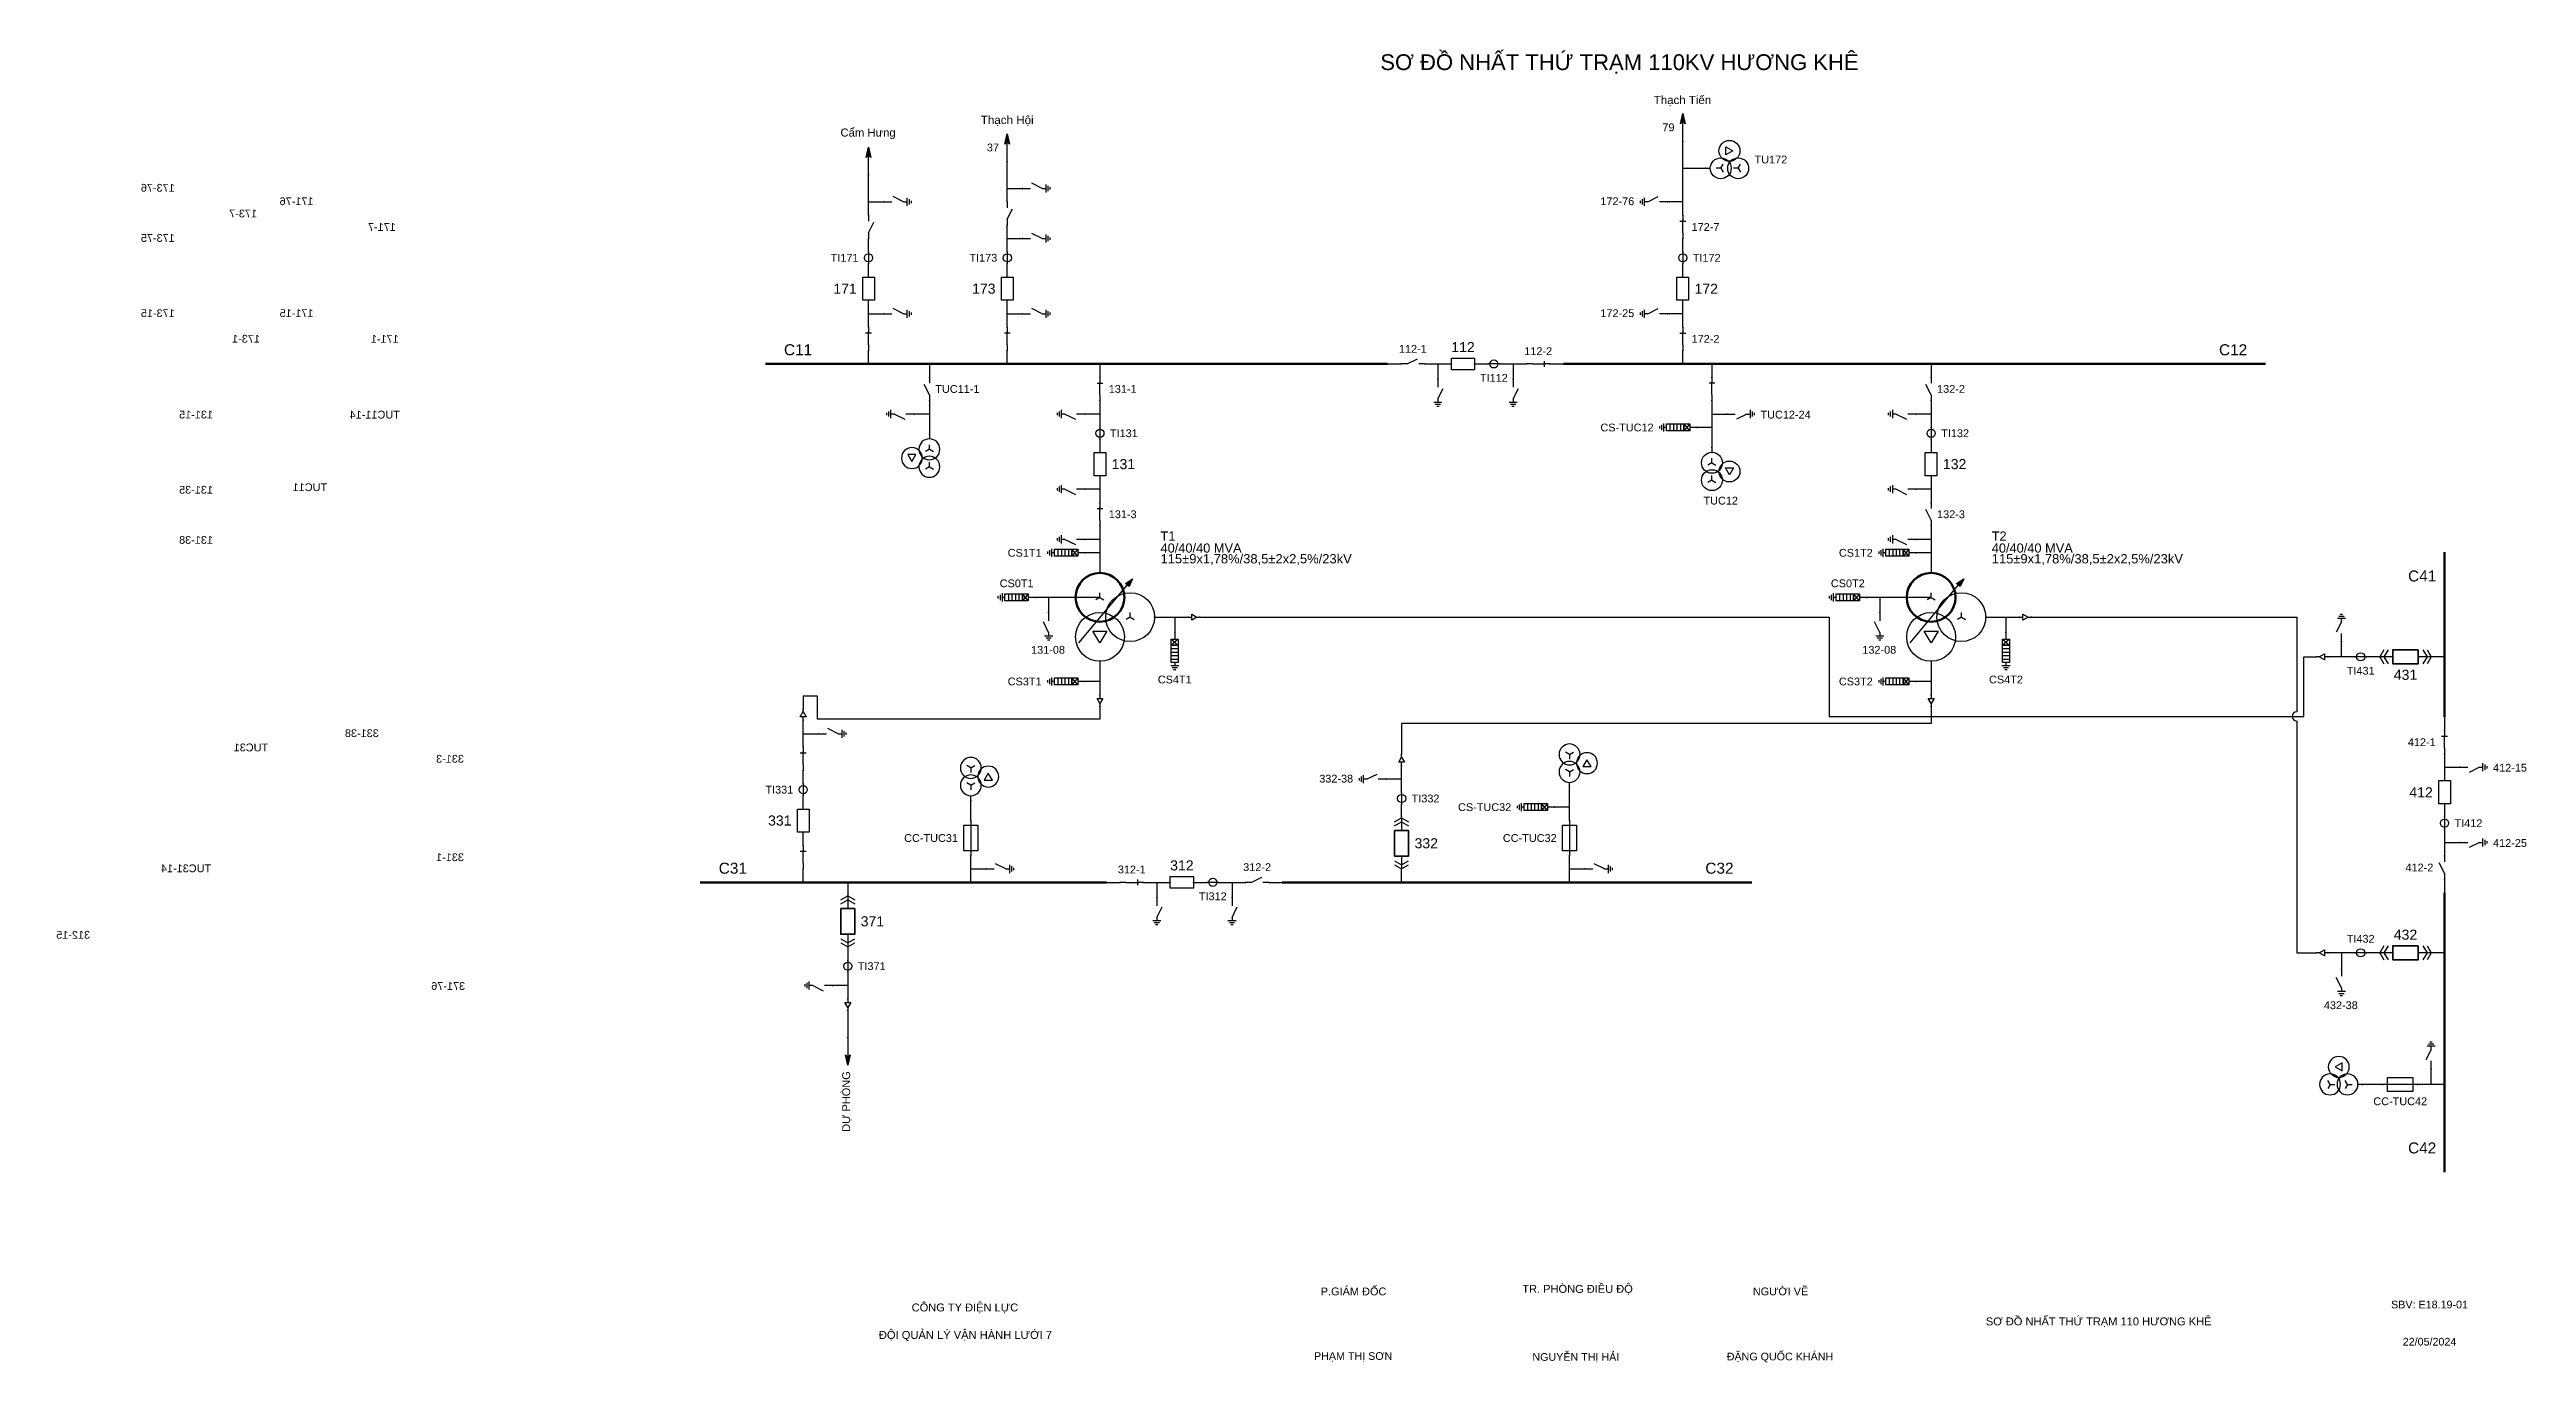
# Model space of a CAD drawing. Header units: millimetres. Extents: x -390 to 411, y 8 to 290.
# Drawn here: x -122 to 411, y 8 to 290 of the extents above; entities that cross this region are included whole.
import ezdxf

# ---------------------------------------------------------------- set-up
doc = ezdxf.new("R2010")
doc.units = ezdxf.units.MM
for name, color, linetype, lineweight in [('BUSBAR_110KV', 1, 'Continuous', 50), ('BUSBAR_22KV', 5, 'Continuous', 50), ('BUSBAR_35KV', 30, 'Continuous', 50), ('HV_110KV', 1, 'Continuous', 25), ('MV_22KV', 5, 'Continuous', 25), ('MV_35KV', 30, 'Continuous', 25)]:
    doc.layers.add(name, color=color, linetype=linetype, lineweight=lineweight)
doc.layers.add('SYM_PORTS', color=8, linetype='Continuous', plot=False)
doc.layers.add('TEXT', color=7, linetype='Continuous')
doc.styles.add('SLD_TEXT', font='arial.ttf')

# ---------------------------------------------------------------- blocks, each defined once
blk = doc.blocks.new('SYM_DISCONNECTOR_CLOSED')
at = {"lineweight": 25}
for points in [[(-0.625, 1.25), (0.625, 1.25)], [(0, 2.5), (0, 1.25)], [(0, -1.25), (0, 1.5)], [(0, -1.25), (0, -2.5)]]:
    blk.add_lwpolyline(points, dxfattribs=at)
at = {"layer": 'SYM_PORTS'}
for p in [(0, 2.5), (0, -2.5)]:
    blk.add_point(p, dxfattribs=at)
blk.add_attdef('DEVICE_CODE', (1.625, -0.5), '', height=2)
blk = doc.blocks.new('SYM_EARTHING_SWITCH_OPEN')
at = {"lineweight": 25}
for points in [[(0, -1.25), (-1.125, 1)], [(0, 3), (0, 1.25)], [(-0.875, -2), (0.875, -2)], [(-0.5625, -2.4375), (0.5625, -2.4375)], [(-0.25, -2.875), (0.25, -2.875)], [(0, -1.25), (0, -2)]]:
    blk.add_lwpolyline(points, dxfattribs=at)
at = {"layer": 'SYM_PORTS'}
blk.add_point((0, 3), dxfattribs=at)
blk.add_attdef('DEVICE_CODE', (1.875, 0), '', height=2)
blk = doc.blocks.new('SYM_CIRCUIT_BREAKER')
at = {"lineweight": 25}
blk.add_lwpolyline([(-1.25, 2.5), (1.25, 2.5), (1.25, -2.5), (-1.25, -2.5)], close=True, dxfattribs=at)
at = {"layer": 'SYM_PORTS'}
for p in [(0, 2.5), (0, -2.5)]:
    blk.add_point(p, dxfattribs=at)
blk.add_attdef('DEVICE_CODE', (2.25, -0.5), '', height=2)
at = {"flags": 1}
blk.add_attdef('RATING', (2.25, -3.5), '', height=2, dxfattribs=at)
blk = doc.blocks.new('SYM_CURRENT_TRANSFORMER')
at = {"lineweight": 25}
blk.add_lwpolyline([(0, 1.25), (0, -1.25)], dxfattribs=at)
blk.add_circle((0, 0), 0.875, dxfattribs=at)
at = {"layer": 'SYM_PORTS'}
for p in [(0, 1.25), (0, -1.25)]:
    blk.add_point(p, dxfattribs=at)
blk.add_attdef('DEVICE_CODE', (1.875, -1.75), '', height=2)
at = {"flags": 1}
blk.add_attdef('RATIO', (1.875, -4.75), '', height=2, dxfattribs=at)
blk = doc.blocks.new('SYM_DISCONNECTOR_OPEN')
at = {"lineweight": 25}
for points in [[(0, -1.25), (-1.125, 1)], [(0, 2.5), (0, 1.25)], [(0, -1.25), (0, -2.5)]]:
    blk.add_lwpolyline(points, dxfattribs=at)
at = {"layer": 'SYM_PORTS'}
for p in [(0, 2.5), (0, -2.5)]:
    blk.add_point(p, dxfattribs=at)
blk.add_attdef('DEVICE_CODE', (1, -0.5), '', height=2)
blk = doc.blocks.new('SYM_LINE_FEEDER_ARROW')
blk.add_hatch(color=7).paths.add_polyline_path([(0, -3), (-0.5, -0.75), (0, -1.25), (0.5, -0.75)])
at = {"lineweight": 25}
blk.add_lwpolyline([(0, 3), (0, -1.25)], dxfattribs=at)
blk.add_lwpolyline([(0, -3), (-0.5, -0.75), (0, -1.25), (0.5, -0.75)], close=True, dxfattribs=at)
at = {"layer": 'SYM_PORTS'}
blk.add_point((0, 3), dxfattribs=at)
blk.add_attdef('LINE_NAME', (1.5, 0), '', height=2)
blk = doc.blocks.new('SYM_VOLTAGE_TRANSFORMER')
at = {"lineweight": 25}
for points in [[(0, 1.375), (-0.8625, 0.875)], [(0, 4.625), (0, 3.625)], [(0, 1.375), (0, 2.375)], [(0, 1.375), (0.8625, 0.875)], [(0, -2.375), (-0.8625, -2.875)], [(0, -2.375), (0, -1.375)], [(0, -2.375), (0.8625, -2.875)]]:
    blk.add_lwpolyline(points, dxfattribs=at)
blk.add_lwpolyline([(2.875, 0.25), (4.625, 0.25), (3.75, -1.25)], close=True, dxfattribs=at)
for centre in [(0, 1.375), (3.75, -0.5), (0, -2.375)]:
    blk.add_circle(centre, 2.25, dxfattribs=at)
at = {"layer": 'SYM_PORTS'}
blk.add_point((0, 4.625), dxfattribs=at)
blk.add_attdef('DEVICE_CODE', (7, 1.625), '', height=2)
at = {"flags": 1}
blk.add_attdef('RATIO', (7, -1.375), '', height=2, dxfattribs=at)
blk = doc.blocks.new('SYM_SURGE_ARRESTER')
at = {"lineweight": 25}
for points in [[(-0.75, 2.5), (0.75, 2.5), (0.75, 1.25), (-0.75, 1.25)], [(-0.75, 1.25), (0.75, 1.25), (0.75, -2.5), (-0.75, -2.5)]]:
    blk.add_lwpolyline(points, close=True, dxfattribs=at)
for points in [[(-0.75, 2.5), (0.75, 1.25)], [(0.75, 2.5), (-0.75, 1.25)], [(-0.75, 0.5), (0.75, 0.5)], [(0, 4), (0, 2.5)], [(-0.875, -3.125), (0.875, -3.125)], [(-0.75, -0.25), (0.75, -0.25)], [(-0.75, -1), (0.75, -1)], [(-0.75, -1.75), (0.75, -1.75)], [(-0.5625, -3.5625), (0.5625, -3.5625)], [(-0.25, -4), (0.25, -4)], [(0, -2.5), (0, -3.125)]]:
    blk.add_lwpolyline(points, dxfattribs=at)
at = {"layer": 'SYM_PORTS'}
blk.add_point((0, 4), dxfattribs=at)
blk.add_attdef('DEVICE_CODE', (1.875, 1), '', height=2)
blk = doc.blocks.new('SYM_TRANSFORMER_3W')
blk.add_hatch(color=7).paths.add_polyline_path([(3.75, 8.25), (3.0125, 6.575), (2.2375, 7.225)])
at = {"lineweight": 25}
for points in [[(-7.75, -5.5), (3.0125, 7.35)], [(-3.25, 4.25), (-8.5, 4.25)], [(-3.25, 4.25), (-4.1125, 3.75)], [(-3.25, 4.25), (-3.25, 5.25)], [(-3.25, 4.25), (-2.3875, 3.75)], [(3.25, 0), (2.3875, -0.5)], [(3.25, 0), (3.25, 1)], [(3.25, 0), (4.1125, -0.5)]]:
    blk.add_lwpolyline(points, dxfattribs=at)
for points in [[(3.75, 8.25), (3.0125, 6.575), (2.2375, 7.225)], [(-4.75, -3), (-1.75, -3), (-3.25, -5.5)]]:
    blk.add_lwpolyline(points, close=True, dxfattribs=at)
at = {"lineweight": 50}
blk.add_circle((-3.25, 4.25), 5.25, dxfattribs=at)
at = {"lineweight": 25}
for centre in [(-3.25, -4.25), (3.25, 0)]:
    blk.add_circle(centre, 5.25, dxfattribs=at)
at = {"layer": 'SYM_PORTS'}
for p in [(-3.25, 9.5), (-8.5, 4.25), (8.5, 0), (-3.25, -9.5)]:
    blk.add_point(p, dxfattribs=at)
blk.add_attdef('DEVICE_CODE', (9.5, 6.5), '', height=2)
at = {"flags": 1}
for tag, p in [('POWER', (9.5, 3.5)), ('VOLTAGE_RATIO', (9.5, 0.5))]:
    blk.add_attdef(tag, p, '', height=2, dxfattribs=at)
blk = doc.blocks.new('SYM_CABLE_TERMINATION')
at = {"lineweight": 25}
blk.add_lwpolyline([(-0.625, 0.5), (0.625, 0.5), (0, -0.625)], close=True, dxfattribs=at)
for points in [[(0, 1.25), (0, 0.5)], [(0, -0.625), (0, -1.25)]]:
    blk.add_lwpolyline(points, dxfattribs=at)
at = {"layer": 'SYM_PORTS'}
for p in [(0, 1.25), (0, -1.25)]:
    blk.add_point(p, dxfattribs=at)
blk = doc.blocks.new('SYM_DRAWOUT_BREAKER')
at = {"lineweight": 25}
for points in [[(-1.5, 4.625), (0, 5.5), (1.5, 4.625)], [(0, 5.5), (0, 2.75)], [(-1.5, 3.75), (0, 4.625), (1.5, 3.75)], [(-1.5, -3.75), (0, -4.625), (1.5, -3.75)], [(-1.5, -4.625), (0, -5.5), (1.5, -4.625)], [(0, -2.75), (0, -5.5)]]:
    blk.add_lwpolyline(points, dxfattribs=at)
at = {"lineweight": 35}
blk.add_lwpolyline([(-1.5, 2.75), (1.5, 2.75), (1.5, -2.75), (-1.5, -2.75)], close=True, dxfattribs=at)
at = {"layer": 'SYM_PORTS'}
for p in [(0, 5.5), (0, -5.5)]:
    blk.add_point(p, dxfattribs=at)
blk.add_attdef('DEVICE_CODE', (2.5, 2.5), '', height=2)
at = {"flags": 1}
blk.add_attdef('RATING', (2.5, -0.5), '', height=2, dxfattribs=at)
blk = doc.blocks.new('SYM_FUSE_DISCONNECTOR')
at = {"lineweight": 25}
blk.add_lwpolyline([(-1.5, 2.75), (1.5, 2.75), (1.5, -2.75), (-1.5, -2.75)], close=True, dxfattribs=at)
blk.add_lwpolyline([(0, 3.75), (0, -3.75)], dxfattribs=at)
at = {"layer": 'SYM_PORTS'}
for p in [(0, 3.75), (0, -3.75)]:
    blk.add_point(p, dxfattribs=at)
blk.add_attdef('DEVICE_CODE', (2.5, 0.75), '', height=2)
at = {"flags": 1}
blk.add_attdef('RATING', (2.5, -2.25), '', height=2, dxfattribs=at)

msp = doc.modelspace()

# ---------------------------------------------------------------- linework, layer by layer
at = {"layer": 'BUSBAR_110KV', "const_width": 0.502}
for points in [[(32.29, 222.32), (166.09, 222.32)], [(203.82, 222.32), (354.84, 222.32)]]:
    msp.add_lwpolyline(points, dxfattribs=at)
at = {"layer": 'BUSBAR_22KV', "const_width": 0.502}
for points in [[(393.29, 181.89), (393.29, 146.37)], [(393.29, 108.63), (393.29, 48.47)]]:
    msp.add_lwpolyline(points, dxfattribs=at)
at = {"layer": 'BUSBAR_35KV', "const_width": 0.502}
for points in [[(18.25, 110.82), (105.64, 110.82)], [(143.38, 110.82), (244.41, 110.82)]]:
    msp.add_lwpolyline(points, dxfattribs=at)
at = {"layer": 'HV_110KV'}
for points in [[(229.51, 264.39), (229.51, 270.18)], [(54.45, 257.17), (54.45, 262.95)], [(84.28, 260.06), (84.28, 265.84)], [(229.51, 257.17), (229.51, 264.39)], [(229.51, 264.39), (234.42, 264.39)], [(54.45, 254.28), (54.45, 257.17)], [(54.45, 257.17), (57.72, 257.17)], [(84.28, 257.17), (84.28, 260.06)], [(84.28, 260.06), (87.55, 260.06)], [(229.51, 257.17), (226.23, 257.17)], [(229.51, 254.28), (229.51, 257.17)], [(84.28, 249.28), (84.28, 252.17)], [(54.45, 246.39), (54.45, 249.28)], [(84.28, 246.39), (84.28, 249.28)], [(84.28, 249.28), (87.55, 249.28)], [(229.51, 246.39), (229.51, 249.28)], [(54.45, 241), (54.45, 243.89)], [(84.28, 241), (84.28, 243.89)], [(229.51, 241), (229.51, 243.89)], [(54.45, 233.1), (54.45, 236)], [(84.28, 233.1), (84.28, 236)], [(229.51, 233.1), (229.51, 236)], [(54.45, 230.21), (54.45, 233.1)], [(54.45, 233.1), (57.72, 233.1)], [(84.28, 230.21), (84.28, 233.1)], [(84.28, 233.1), (87.55, 233.1)], [(229.51, 233.1), (226.23, 233.1)], [(229.51, 230.21), (229.51, 233.1)], [(54.45, 222.32), (54.45, 225.21)], [(84.28, 222.32), (84.28, 225.21)], [(229.51, 222.32), (229.51, 225.21)], [(67.53, 222.32), (67.53, 219.43)], [(104.2, 222.32), (104.2, 219.43)], [(166.09, 222.32), (168.98, 222.32)], [(173.98, 222.32), (176.87, 222.32)], [(176.87, 222.32), (176.87, 219.05)], [(176.87, 222.32), (179.76, 222.32)], [(184.76, 222.32), (187.65, 222.32)], [(190.15, 222.32), (193.04, 222.32)], [(193.04, 222.32), (193.04, 219.05)], [(193.04, 222.32), (195.93, 222.32)], [(200.93, 222.32), (203.82, 222.32)], [(235.79, 222.32), (235.79, 219.43)], [(282.91, 222.32), (282.91, 219.43)], [(67.53, 214.43), (67.53, 211.54)], [(104.2, 214.43), (104.2, 211.54)], [(235.79, 214.43), (235.79, 211.54)], [(282.91, 214.43), (282.91, 211.54)], [(67.53, 211.54), (64.25, 211.54)], [(67.53, 211.54), (67.53, 207.21)], [(104.2, 211.54), (100.92, 211.54)], [(104.2, 211.54), (104.2, 208.65)], [(235.79, 208.65), (232.51, 208.65)], [(235.79, 211.54), (239.06, 211.54)], [(235.79, 211.54), (235.79, 208.65)], [(235.79, 208.65), (235.79, 204.32)], [(282.91, 211.54), (279.64, 211.54)], [(282.91, 211.54), (282.91, 208.65)], [(104.2, 206.15), (104.2, 203.26)], [(282.91, 206.15), (282.91, 203.26)], [(104.2, 198.26), (104.2, 195.37)], [(282.91, 198.26), (282.91, 195.37)], [(104.2, 195.37), (100.92, 195.37)], [(104.2, 195.37), (104.2, 192.48)], [(282.91, 195.37), (279.64, 195.37)], [(282.91, 195.37), (282.91, 192.48)], [(104.2, 187.48), (104.2, 184.59)], [(282.91, 187.48), (282.91, 184.59)], [(104.2, 184.59), (100.92, 184.59)], [(104.2, 181.7), (100.92, 181.7)], [(104.2, 184.59), (104.2, 181.7)], [(104.2, 181.7), (104.2, 177.36)], [(282.91, 184.59), (279.64, 184.59)], [(282.91, 181.7), (279.64, 181.7)], [(282.91, 184.59), (282.91, 181.7)], [(282.91, 181.7), (282.91, 177.36)], [(93.17, 172.11), (90.28, 172.11)], [(98.95, 172.11), (93.17, 172.11)], [(93.17, 172.11), (93.17, 168.84)], [(271.88, 172.11), (268.99, 172.11)], [(277.66, 172.11), (271.88, 172.11)], [(271.88, 172.11), (271.88, 168.84)]]:
    msp.add_lwpolyline(points, dxfattribs=at)
at = {"layer": 'MV_22KV'}
for points in [[(115.95, 167.86), (120.29, 167.86)], [(120.29, 167.86), (120.29, 164.59)], [(120.29, 167.86), (123.18, 167.86)], [(125.68, 167.86), (128.38, 167.86), (261, 167.86), (261, 146.52), (363.03, 146.52), (363.03, 159.33), (365.73, 159.33)], [(294.66, 167.86), (299, 167.86)], [(299, 167.86), (299, 164.59)], [(299, 167.86), (301.89, 167.86)], [(371.12, 159.33), (371.12, 162.61)], [(371.12, 159.33), (368.23, 159.33)], [(374.01, 159.33), (371.12, 159.33)], [(379.4, 159.33), (376.51, 159.33)], [(393.29, 159.33), (390.4, 159.33)], [(393.29, 146.37), (393.29, 143.48)], [(393.29, 138.48), (393.29, 135.59)], [(393.29, 135.59), (396.56, 135.59)], [(393.29, 135.59), (393.29, 132.7)], [(393.29, 127.7), (393.29, 124.81)], [(393.29, 122.31), (393.29, 119.41)], [(393.29, 119.41), (396.56, 119.41)], [(393.29, 119.41), (393.29, 116.52)], [(393.29, 111.52), (393.29, 108.63)], [(371.12, 95.67), (368.23, 95.67)], [(374.01, 95.67), (371.12, 95.67)], [(371.12, 95.67), (371.12, 92.39)], [(379.4, 95.67), (376.51, 95.67)], [(393.29, 95.67), (390.4, 95.67)], [(390.4, 67.38), (390.4, 70.66)], [(380.01, 67.38), (375.67, 67.38)], [(390.4, 67.38), (387.51, 67.38)], [(393.29, 67.38), (390.4, 67.38)]]:
    msp.add_lwpolyline(points, dxfattribs=at)
msp.add_lwpolyline([(304.39, 167.86), (307.09, 167.86), (361.5, 167.86), (361.5, 147.52, 1), (361.5, 145.52), (361.5, 95.67), (363.03, 95.67), (365.73, 95.67)], format="xyb", dxfattribs=at)
at = {"layer": 'MV_35KV'}
for points in [[(104.2, 158.36), (104.2, 154.03)], [(282.91, 158.36), (282.91, 154.03)], [(104.2, 148.64), (104.2, 145.94), (43.5, 145.94), (43.5, 150.87), (40.41, 150.87), (40.41, 148.17)], [(104.2, 154.03), (100.92, 154.03)], [(104.2, 154.03), (104.2, 151.14)], [(282.91, 154.03), (279.64, 154.03)], [(282.91, 154.03), (282.91, 151.14)], [(40.41, 142.78), (40.41, 145.67)], [(282.91, 148.64), (282.91, 145.94), (282.91, 145.02), (169.06, 145.02), (169.06, 141.09), (169.06, 138.39)], [(40.41, 139.89), (40.41, 142.78)], [(40.41, 142.78), (43.69, 142.78)], [(40.41, 132), (40.41, 134.89)], [(169.06, 133), (169.06, 135.89)], [(40.41, 126.6), (40.41, 129.5)], [(76.45, 124.1), (76.45, 128.44)], [(169.06, 133), (165.79, 133)], [(169.06, 130.1), (169.06, 133)], [(205.17, 127), (205.17, 131.33)], [(169.06, 124.71), (169.06, 127.6)], [(205.17, 127), (201.9, 127)], [(205.17, 124.1), (205.17, 127)], [(40.41, 118.71), (40.41, 121.6)], [(40.41, 110.82), (40.41, 113.71)], [(76.45, 113.71), (76.45, 116.6)], [(76.45, 110.82), (76.45, 113.71)], [(76.45, 113.71), (79.73, 113.71)], [(169.06, 110.82), (169.06, 113.71)], [(205.17, 113.71), (205.17, 116.6)], [(205.17, 110.82), (205.17, 113.71)], [(205.17, 113.71), (208.45, 113.71)], [(49.99, 110.82), (49.99, 107.93)], [(105.64, 110.82), (108.54, 110.82)], [(113.54, 110.82), (116.43, 110.82)], [(116.43, 110.82), (116.43, 107.55)], [(116.43, 110.82), (119.32, 110.82)], [(124.32, 110.82), (127.21, 110.82)], [(129.71, 110.82), (132.6, 110.82)], [(132.6, 110.82), (132.6, 107.55)], [(132.6, 110.82), (135.49, 110.82)], [(140.49, 110.82), (143.38, 110.82)], [(49.99, 96.93), (49.99, 94.04)], [(49.99, 91.54), (49.99, 88.65)], [(49.99, 88.65), (46.71, 88.65)], [(49.99, 88.65), (49.99, 85.76)], [(49.99, 83.26), (49.99, 77.48)]]:
    msp.add_lwpolyline(points, dxfattribs=at)

# ---------------------------------------------------------------- block references
at = {"layer": 'HV_110KV', "rotation": 180}
for p in [(84.28, 268.84), (229.51, 273.18), (54.45, 265.95)]:
    msp.add_blockref('SYM_LINE_FEEDER_ARROW', p, dxfattribs=at)
at = {"layer": 'HV_110KV'}
ref = msp.add_blockref('SYM_VOLTAGE_TRANSFORMER', (239.05, 264.39), dxfattribs=dict(at, rotation=90))
ref.add_attrib('DEVICE_CODE', 'TU172', (244.95, 265.44), dxfattribs={"layer": 'TEXT', "height": 1.675, "style": 'SLD_TEXT'})
ref = msp.add_blockref('SYM_EARTHING_SWITCH_OPEN', (90.55, 260.06), dxfattribs=dict(at, xscale=-1, rotation=90))
ref.add_attrib('DEVICE_CODE', '173-76', (94.71, 259.36), dxfattribs={"layer": 'TEXT', "extrusion": (0, 0, -1), "height": 1.675, "style": 'SLD_TEXT'})
ref = msp.add_blockref('SYM_DISCONNECTOR_OPEN', (84.28, 254.67), dxfattribs=dict(at, xscale=-1))
ref.add_attrib('DEVICE_CODE', '173-7', (77.02, 253.84), dxfattribs={"layer": 'TEXT', "extrusion": (0, 0, -1), "height": 1.675, "style": 'SLD_TEXT'})
ref = msp.add_blockref('SYM_EARTHING_SWITCH_OPEN', (60.72, 257.17), dxfattribs=dict(at, xscale=-1, rotation=90))
ref.add_attrib('DEVICE_CODE', '171-76', (64.88, 256.47), dxfattribs={"layer": 'TEXT', "extrusion": (0, 0, -1), "height": 1.675, "style": 'SLD_TEXT'})
ref = msp.add_blockref('SYM_EARTHING_SWITCH_OPEN', (223.23, 257.17), dxfattribs=dict(at, rotation=270))
ref.add_attrib('DEVICE_CODE', '172-76', (211.8, 256.47), dxfattribs={"layer": 'TEXT', "height": 1.675, "style": 'SLD_TEXT'})
ref = msp.add_blockref('SYM_EARTHING_SWITCH_OPEN', (90.55, 249.28), dxfattribs=dict(at, xscale=-1, rotation=90))
ref.add_attrib('DEVICE_CODE', '173-75', (94.71, 248.57), dxfattribs={"layer": 'TEXT', "extrusion": (0, 0, -1), "height": 1.675, "style": 'SLD_TEXT'})
ref = msp.add_blockref('SYM_DISCONNECTOR_OPEN', (54.45, 251.78), dxfattribs=dict(at, xscale=-1))
ref.add_attrib('DEVICE_CODE', '171-7', (47.19, 250.94), dxfattribs={"layer": 'TEXT', "extrusion": (0, 0, -1), "height": 1.675, "style": 'SLD_TEXT'})
ref = msp.add_blockref('SYM_DISCONNECTOR_CLOSED', (229.51, 251.78), dxfattribs=at)
ref.add_attrib('DEVICE_CODE', '172-7', (231.41, 250.94), dxfattribs={"layer": 'TEXT', "height": 1.675, "style": 'SLD_TEXT'})
ref = msp.add_blockref('SYM_CURRENT_TRANSFORMER', (54.45, 245.14), dxfattribs=at)
ref.add_attrib('DEVICE_CODE', 'TI171', (46.31, 244.3), dxfattribs={"layer": 'TEXT', "height": 1.675, "style": 'SLD_TEXT'})
ref = msp.add_blockref('SYM_CURRENT_TRANSFORMER', (84.28, 245.14), dxfattribs=at)
ref.add_attrib('DEVICE_CODE', 'TI173', (76.14, 244.31), dxfattribs={"layer": 'TEXT', "height": 1.675, "style": 'SLD_TEXT'})
ref = msp.add_blockref('SYM_CURRENT_TRANSFORMER', (229.51, 245.14), dxfattribs=at)
ref.add_attrib('DEVICE_CODE', 'TI172', (231.66, 244.3), dxfattribs={"layer": 'TEXT', "height": 1.675, "style": 'SLD_TEXT'})
ref = msp.add_blockref('SYM_CIRCUIT_BREAKER', (54.45, 238.5), dxfattribs=at)
ref.add_attrib('DEVICE_CODE', '171', (46.88, 237.41), dxfattribs={"layer": 'TEXT', "height": 2.163, "style": 'SLD_TEXT'})
ref = msp.add_blockref('SYM_CIRCUIT_BREAKER', (84.28, 238.5), dxfattribs=at)
ref.add_attrib('DEVICE_CODE', '173', (76.71, 237.43), dxfattribs={"layer": 'TEXT', "height": 2.165, "style": 'SLD_TEXT'})
ref = msp.add_blockref('SYM_CIRCUIT_BREAKER', (229.51, 238.5), dxfattribs=at)
ref.add_attrib('DEVICE_CODE', '172', (232.04, 237.41), dxfattribs={"layer": 'TEXT', "height": 2.163, "style": 'SLD_TEXT'})
ref = msp.add_blockref('SYM_EARTHING_SWITCH_OPEN', (90.55, 233.1), dxfattribs=dict(at, xscale=-1, rotation=90))
ref.add_attrib('DEVICE_CODE', '173-15', (94.71, 232.4), dxfattribs={"layer": 'TEXT', "extrusion": (0, 0, -1), "height": 1.675, "style": 'SLD_TEXT'})
ref = msp.add_blockref('SYM_DISCONNECTOR_CLOSED', (84.28, 227.71), dxfattribs=dict(at, xscale=-1))
ref.add_attrib('DEVICE_CODE', '173-1', (76.39, 226.89), dxfattribs={"layer": 'TEXT', "extrusion": (0, 0, -1), "height": 1.675, "style": 'SLD_TEXT'})
ref = msp.add_blockref('SYM_EARTHING_SWITCH_OPEN', (60.72, 233.1), dxfattribs=dict(at, xscale=-1, rotation=90))
ref.add_attrib('DEVICE_CODE', '171-15', (64.88, 232.4), dxfattribs={"layer": 'TEXT', "extrusion": (0, 0, -1), "height": 1.675, "style": 'SLD_TEXT'})
ref = msp.add_blockref('SYM_DISCONNECTOR_CLOSED', (54.45, 227.71), dxfattribs=dict(at, xscale=-1))
ref.add_attrib('DEVICE_CODE', '171-1', (46.56, 226.87), dxfattribs={"layer": 'TEXT', "extrusion": (0, 0, -1), "height": 1.675, "style": 'SLD_TEXT'})
ref = msp.add_blockref('SYM_EARTHING_SWITCH_OPEN', (223.23, 233.1), dxfattribs=dict(at, rotation=270))
ref.add_attrib('DEVICE_CODE', '172-25', (211.8, 232.4), dxfattribs={"layer": 'TEXT', "height": 1.675, "style": 'SLD_TEXT'})
ref = msp.add_blockref('SYM_DISCONNECTOR_CLOSED', (229.51, 227.71), dxfattribs=at)
ref.add_attrib('DEVICE_CODE', '172-2', (231.41, 226.87), dxfattribs={"layer": 'TEXT', "height": 1.675, "style": 'SLD_TEXT'})
ref = msp.add_blockref('SYM_DISCONNECTOR_OPEN', (171.48, 222.32), dxfattribs=dict(at, rotation=270))
ref.add_attrib('DEVICE_CODE', '112-1', (168.49, 224.73), dxfattribs={"layer": 'TEXT', "height": 1.675, "style": 'SLD_TEXT'})
ref = msp.add_blockref('SYM_CIRCUIT_BREAKER', (182.26, 222.32), dxfattribs=dict(at, rotation=270))
ref.add_attrib('DEVICE_CODE', '112', (179.74, 224.85), dxfattribs={"layer": 'TEXT', "height": 2.163, "style": 'SLD_TEXT'})
ref = msp.add_blockref('SYM_DISCONNECTOR_CLOSED', (198.43, 222.32), dxfattribs=dict(at, rotation=270))
ref.add_attrib('DEVICE_CODE', '112-2', (195.44, 224.23), dxfattribs={"layer": 'TEXT', "height": 1.675, "style": 'SLD_TEXT'})
ref = msp.add_blockref('SYM_DISCONNECTOR_CLOSED', (235.79, 216.93), dxfattribs=dict(at, xscale=-1))
ref.add_attrib('DEVICE_CODE', 'TUC12-2', (224.4, 216.1), dxfattribs={"layer": 'TEXT', "extrusion": (0, 0, -1), "height": 1.675, "style": 'SLD_TEXT'})
ref = msp.add_blockref('SYM_EARTHING_SWITCH_OPEN', (193.04, 216.05), dxfattribs=dict(at, xscale=-1))
ref.add_attrib('DEVICE_CODE', '112-25', (189.53, 210.21), dxfattribs={"layer": 'TEXT', "extrusion": (0, 0, -1), "height": 1.675, "style": 'SLD_TEXT'})
ref = msp.add_blockref('SYM_EARTHING_SWITCH_OPEN', (176.87, 216.05), dxfattribs=dict(at, xscale=-1))
ref.add_attrib('DEVICE_CODE', '112-15', (173.36, 210.21), dxfattribs={"layer": 'TEXT', "extrusion": (0, 0, -1), "height": 1.675, "style": 'SLD_TEXT'})
ref = msp.add_blockref('SYM_DISCONNECTOR_OPEN', (67.53, 216.93), dxfattribs=at)
ref.add_attrib('DEVICE_CODE', 'TUC11-1', (68.81, 216.1), dxfattribs={"layer": 'TEXT', "height": 1.675, "style": 'SLD_TEXT'})
ref = msp.add_blockref('SYM_DISCONNECTOR_CLOSED', (104.2, 216.93), dxfattribs=at)
ref.add_attrib('DEVICE_CODE', '131-1', (106.1, 216.11), dxfattribs={"layer": 'TEXT', "height": 1.675, "style": 'SLD_TEXT'})
ref = msp.add_blockref('SYM_CURRENT_TRANSFORMER', (188.9, 222.32), dxfattribs=dict(at, rotation=270))
ref.add_attrib('DEVICE_CODE', 'TI112', (185.91, 218.49), dxfattribs={"layer": 'TEXT', "height": 1.675, "style": 'SLD_TEXT'})
ref = msp.add_blockref('SYM_DISCONNECTOR_OPEN', (282.91, 216.93), dxfattribs=at)
ref.add_attrib('DEVICE_CODE', '132-2', (284.19, 216.11), dxfattribs={"layer": 'TEXT', "height": 1.675, "style": 'SLD_TEXT'})
at = {"layer": 'HV_110KV', "xscale": -1, "rotation": 270}
for p in [(276.64, 211.54), (276.64, 195.37), (276.64, 184.59)]:
    msp.add_blockref('SYM_EARTHING_SWITCH_OPEN', p, dxfattribs=at)
at = {"layer": 'HV_110KV'}
ref = msp.add_blockref('SYM_EARTHING_SWITCH_OPEN', (97.92, 211.54), dxfattribs=dict(at, xscale=-1, rotation=270))
ref.add_attrib('DEVICE_CODE', '131-15', (86.49, 210.59), dxfattribs={"layer": 'TEXT', "extrusion": (0, 0, -1), "height": 1.675, "style": 'SLD_TEXT'})
ref = msp.add_blockref('SYM_EARTHING_SWITCH_OPEN', (61.25, 211.54), dxfattribs=dict(at, xscale=-1, rotation=270))
ref.add_attrib('DEVICE_CODE', 'TUC11-14', (46.31, 210.58), dxfattribs={"layer": 'TEXT', "extrusion": (0, 0, -1), "height": 1.675, "style": 'SLD_TEXT'})
ref = msp.add_blockref('SYM_CURRENT_TRANSFORMER', (104.2, 207.4), dxfattribs=at)
ref.add_attrib('DEVICE_CODE', 'TI131', (106.35, 206.57), dxfattribs={"layer": 'TEXT', "height": 1.675, "style": 'SLD_TEXT'})
ref = msp.add_blockref('SYM_SURGE_ARRESTER', (228.51, 208.65), dxfattribs=dict(at, rotation=270))
ref.add_attrib('DEVICE_CODE', 'CS-TUC12', (211.8, 207.81), dxfattribs={"layer": 'TEXT', "height": 1.675, "style": 'SLD_TEXT'})
ref = msp.add_blockref('SYM_EARTHING_SWITCH_OPEN', (242.06, 211.54), dxfattribs=dict(at, rotation=90))
ref.add_attrib('DEVICE_CODE', 'TUC12-24', (246.22, 210.58), dxfattribs={"layer": 'TEXT', "height": 1.675, "style": 'SLD_TEXT'})
ref = msp.add_blockref('SYM_CURRENT_TRANSFORMER', (282.91, 207.4), dxfattribs=at)
ref.add_attrib('DEVICE_CODE', 'TI132', (285.07, 206.57), dxfattribs={"layer": 'TEXT', "height": 1.675, "style": 'SLD_TEXT'})
ref = msp.add_blockref('SYM_VOLTAGE_TRANSFORMER', (67.53, 202.58), dxfattribs=dict(at, xscale=-1))
ref.add_attrib('DEVICE_CODE', 'TUC11', (61.95, 194.97), dxfattribs={"layer": 'TEXT', "extrusion": (0, 0, -1), "height": 1.675, "style": 'SLD_TEXT'})
ref = msp.add_blockref('SYM_CIRCUIT_BREAKER', (104.2, 200.76), dxfattribs=at)
ref.add_attrib('DEVICE_CODE', '131', (106.73, 199.69), dxfattribs={"layer": 'TEXT', "height": 2.165, "style": 'SLD_TEXT'})
ref = msp.add_blockref('SYM_VOLTAGE_TRANSFORMER', (235.79, 199.69), dxfattribs=at)
ref.add_attrib('DEVICE_CODE', 'TUC12', (233.96, 192.08), dxfattribs={"layer": 'TEXT', "height": 1.675, "style": 'SLD_TEXT'})
ref = msp.add_blockref('SYM_CIRCUIT_BREAKER', (282.91, 200.76), dxfattribs=at)
ref.add_attrib('DEVICE_CODE', '132', (285.44, 199.69), dxfattribs={"layer": 'TEXT', "height": 2.165, "style": 'SLD_TEXT'})
ref = msp.add_blockref('SYM_EARTHING_SWITCH_OPEN', (97.92, 195.37), dxfattribs=dict(at, xscale=-1, rotation=270))
ref.add_attrib('DEVICE_CODE', '131-35', (86.49, 194.42), dxfattribs={"layer": 'TEXT', "extrusion": (0, 0, -1), "height": 1.675, "style": 'SLD_TEXT'})
ref = msp.add_blockref('SYM_DISCONNECTOR_CLOSED', (104.2, 189.98), dxfattribs=at)
ref.add_attrib('DEVICE_CODE', '131-3', (106.1, 189.15), dxfattribs={"layer": 'TEXT', "height": 1.675, "style": 'SLD_TEXT'})
ref = msp.add_blockref('SYM_DISCONNECTOR_OPEN', (282.91, 189.98), dxfattribs=at)
ref.add_attrib('DEVICE_CODE', '132-3', (284.19, 189.15), dxfattribs={"layer": 'TEXT', "height": 1.675, "style": 'SLD_TEXT'})
ref = msp.add_blockref('SYM_EARTHING_SWITCH_OPEN', (97.92, 184.59), dxfattribs=dict(at, xscale=-1, rotation=270))
ref.add_attrib('DEVICE_CODE', '131-38', (86.49, 183.64), dxfattribs={"layer": 'TEXT', "extrusion": (0, 0, -1), "height": 1.675, "style": 'SLD_TEXT'})
ref = msp.add_blockref('SYM_SURGE_ARRESTER', (96.92, 181.7), dxfattribs=dict(at, rotation=270))
ref.add_attrib('DEVICE_CODE', 'CS1T1', (84.37, 180.86), dxfattribs={"layer": 'TEXT', "height": 1.675, "style": 'SLD_TEXT'})
ref = msp.add_blockref('SYM_TRANSFORMER_3W', (107.45, 167.86), dxfattribs=at)
ref.add_attrib('DEVICE_CODE', 'T1', (117.23, 184.32), dxfattribs={"layer": 'TEXT', "height": 1.961, "style": 'SLD_TEXT'})
ref = msp.add_blockref('SYM_SURGE_ARRESTER', (275.64, 181.7), dxfattribs=dict(at, rotation=270))
ref.add_attrib('DEVICE_CODE', 'CS1T2', (263.08, 180.86), dxfattribs={"layer": 'TEXT', "height": 1.675, "style": 'SLD_TEXT'})
ref = msp.add_blockref('SYM_TRANSFORMER_3W', (286.16, 167.86), dxfattribs=at)
ref.add_attrib('DEVICE_CODE', 'T2', (295.94, 184.32), dxfattribs={"layer": 'TEXT', "height": 1.961, "style": 'SLD_TEXT'})
ref = msp.add_blockref('SYM_SURGE_ARRESTER', (86.28, 172.11), dxfattribs=dict(at, rotation=270))
ref.add_attrib('DEVICE_CODE', 'CS0T1', (82.64, 174.29), dxfattribs={"layer": 'TEXT', "height": 1.675, "style": 'SLD_TEXT'})
ref = msp.add_blockref('SYM_SURGE_ARRESTER', (264.99, 172.11), dxfattribs=dict(at, rotation=270))
ref.add_attrib('DEVICE_CODE', 'CS0T2', (261.35, 174.29), dxfattribs={"layer": 'TEXT', "height": 1.675, "style": 'SLD_TEXT'})
ref = msp.add_blockref('SYM_EARTHING_SWITCH_OPEN', (93.17, 165.84), dxfattribs=at)
ref.add_attrib('DEVICE_CODE', '131-08', (89.4, 160), dxfattribs={"layer": 'TEXT', "height": 1.675, "style": 'SLD_TEXT'})
ref = msp.add_blockref('SYM_EARTHING_SWITCH_OPEN', (271.88, 165.84), dxfattribs=at)
ref.add_attrib('DEVICE_CODE', '132-08', (268.12, 160), dxfattribs={"layer": 'TEXT', "height": 1.675, "style": 'SLD_TEXT'})
at = {"layer": 'MV_22KV', "xscale": -1}
for name, p, rotation in [('SYM_EARTHING_SWITCH_OPEN', (371.12, 165.61), 180), ('SYM_EARTHING_SWITCH_OPEN', (390.4, 73.66), 180), ('SYM_VOLTAGE_TRANSFORMER', (371.05, 67.38), 270)]:
    msp.add_blockref(name, p, dxfattribs=dict(at, rotation=rotation))
at = {"layer": 'MV_22KV'}
for p, rotation in [((124.43, 167.86), 90), ((303.14, 167.86), 90), ((366.98, 159.33), 270), ((366.98, 95.67), 270)]:
    msp.add_blockref('SYM_CABLE_TERMINATION', p, dxfattribs=dict(at, rotation=rotation))
ref = msp.add_blockref('SYM_SURGE_ARRESTER', (120.29, 160.59), dxfattribs=at)
ref.add_attrib('DEVICE_CODE', 'CS4T1', (116.65, 153.61), dxfattribs={"layer": 'TEXT', "height": 1.675, "style": 'SLD_TEXT'})
ref = msp.add_blockref('SYM_SURGE_ARRESTER', (299, 160.59), dxfattribs=at)
ref.add_attrib('DEVICE_CODE', 'CS4T2', (295.36, 153.61), dxfattribs={"layer": 'TEXT', "height": 1.675, "style": 'SLD_TEXT'})
ref = msp.add_blockref('SYM_CURRENT_TRANSFORMER', (375.26, 159.33), dxfattribs=dict(at, rotation=270))
ref.add_attrib('DEVICE_CODE', 'TI431', (372.27, 155.5), dxfattribs={"layer": 'TEXT', "height": 1.675, "style": 'SLD_TEXT'})
ref = msp.add_blockref('SYM_DRAWOUT_BREAKER', (384.9, 159.33), dxfattribs=dict(at, rotation=270))
ref.add_attrib('DEVICE_CODE', '431', (382.38, 154.38), dxfattribs={"layer": 'TEXT', "height": 2.165, "style": 'SLD_TEXT'})
ref = msp.add_blockref('SYM_DISCONNECTOR_CLOSED', (393.29, 140.98), dxfattribs=at)
ref.add_attrib('DEVICE_CODE', '412-1', (385.4, 140.14), dxfattribs={"layer": 'TEXT', "height": 1.675, "style": 'SLD_TEXT'})
ref = msp.add_blockref('SYM_EARTHING_SWITCH_OPEN', (399.56, 135.59), dxfattribs=dict(at, rotation=90))
ref.add_attrib('DEVICE_CODE', '412-15', (403.72, 134.64), dxfattribs={"layer": 'TEXT', "height": 1.675, "style": 'SLD_TEXT'})
ref = msp.add_blockref('SYM_CIRCUIT_BREAKER', (393.29, 130.2), dxfattribs=at)
ref.add_attrib('DEVICE_CODE', '412', (385.72, 129.11), dxfattribs={"layer": 'TEXT', "height": 2.163, "style": 'SLD_TEXT'})
ref = msp.add_blockref('SYM_CURRENT_TRANSFORMER', (393.29, 123.56), dxfattribs=at)
ref.add_attrib('DEVICE_CODE', 'TI412', (395.44, 122.71), dxfattribs={"layer": 'TEXT', "height": 1.675, "style": 'SLD_TEXT'})
ref = msp.add_blockref('SYM_EARTHING_SWITCH_OPEN', (399.56, 119.41), dxfattribs=dict(at, rotation=90))
ref.add_attrib('DEVICE_CODE', '412-25', (403.72, 118.46), dxfattribs={"layer": 'TEXT', "height": 1.675, "style": 'SLD_TEXT'})
ref = msp.add_blockref('SYM_DISCONNECTOR_OPEN', (393.29, 114.02), dxfattribs=at)
ref.add_attrib('DEVICE_CODE', '412-2', (384.9, 113.18), dxfattribs={"layer": 'TEXT', "height": 1.675, "style": 'SLD_TEXT'})
ref = msp.add_blockref('SYM_CURRENT_TRANSFORMER', (375.26, 95.67), dxfattribs=dict(at, rotation=270))
ref.add_attrib('DEVICE_CODE', 'TI432', (372.27, 97.85), dxfattribs={"layer": 'TEXT', "height": 1.675, "style": 'SLD_TEXT'})
ref = msp.add_blockref('SYM_DRAWOUT_BREAKER', (384.9, 95.67), dxfattribs=dict(at, rotation=270))
ref.add_attrib('DEVICE_CODE', '432', (382.38, 98.49), dxfattribs={"layer": 'TEXT', "height": 2.165, "style": 'SLD_TEXT'})
ref = msp.add_blockref('SYM_EARTHING_SWITCH_OPEN', (371.12, 89.39), dxfattribs=at)
ref.add_attrib('DEVICE_CODE', '432-38', (367.35, 83.56), dxfattribs={"layer": 'TEXT', "height": 1.675, "style": 'SLD_TEXT'})
ref = msp.add_blockref('SYM_FUSE_DISCONNECTOR', (383.76, 67.38), dxfattribs=dict(at, rotation=270))
ref.add_attrib('DEVICE_CODE', 'CC-TUC42', (377.98, 62.9), dxfattribs={"layer": 'TEXT', "height": 1.675, "style": 'SLD_TEXT'})
at = {"layer": 'MV_35KV'}
ref = msp.add_blockref('SYM_SURGE_ARRESTER', (96.92, 154.03), dxfattribs=dict(at, rotation=270))
ref.add_attrib('DEVICE_CODE', 'CS3T1', (84.37, 153.19), dxfattribs={"layer": 'TEXT', "height": 1.675, "style": 'SLD_TEXT'})
ref = msp.add_blockref('SYM_SURGE_ARRESTER', (275.64, 154.03), dxfattribs=dict(at, rotation=270))
ref.add_attrib('DEVICE_CODE', 'CS3T2', (263.08, 153.19), dxfattribs={"layer": 'TEXT', "height": 1.675, "style": 'SLD_TEXT'})
for name, p in [('SYM_CABLE_TERMINATION', (104.2, 149.89)), ('SYM_CABLE_TERMINATION', (282.91, 149.89)), ('SYM_CABLE_TERMINATION', (49.99, 84.51)), ('SYM_LINE_FEEDER_ARROW', (49.99, 74.48))]:
    msp.add_blockref(name, p, dxfattribs=at)
ref = msp.add_blockref('SYM_EARTHING_SWITCH_OPEN', (46.69, 142.78), dxfattribs=dict(at, xscale=-1, rotation=90))
ref.add_attrib('DEVICE_CODE', '331-38', (50.84, 142.07), dxfattribs={"layer": 'TEXT', "extrusion": (0, 0, -1), "height": 1.675, "style": 'SLD_TEXT'})
at = {"layer": 'MV_35KV', "rotation": 180}
for p in [(40.41, 146.92), (169.06, 137.14)]:
    msp.add_blockref('SYM_CABLE_TERMINATION', p, dxfattribs=at)
at = {"layer": 'MV_35KV'}
ref = msp.add_blockref('SYM_VOLTAGE_TRANSFORMER', (205.17, 135.96), dxfattribs=dict(at, xscale=-1, rotation=180))
ref.add_attrib('DEVICE_CODE', 'TUC32', (203.35, 141.89), dxfattribs={"layer": 'TEXT', "extrusion": (0, 0, -1), "height": 1.675, "style": 'SLD_TEXT'})
ref = msp.add_blockref('SYM_VOLTAGE_TRANSFORMER', (76.45, 133.07), dxfattribs=dict(at, xscale=-1, rotation=180))
ref.add_attrib('DEVICE_CODE', 'TUC31', (74.63, 139), dxfattribs={"layer": 'TEXT', "extrusion": (0, 0, -1), "height": 1.675, "style": 'SLD_TEXT'})
ref = msp.add_blockref('SYM_DISCONNECTOR_CLOSED', (40.41, 137.39), dxfattribs=dict(at, xscale=-1))
ref.add_attrib('DEVICE_CODE', '331-3', (32.53, 136.56), dxfattribs={"layer": 'TEXT', "extrusion": (0, 0, -1), "height": 1.675, "style": 'SLD_TEXT'})
ref = msp.add_blockref('SYM_EARTHING_SWITCH_OPEN', (162.79, 133), dxfattribs=dict(at, rotation=270))
ref.add_attrib('DEVICE_CODE', '332-38', (151.35, 132.29), dxfattribs={"layer": 'TEXT', "height": 1.675, "style": 'SLD_TEXT'})
ref = msp.add_blockref('SYM_CURRENT_TRANSFORMER', (40.41, 130.75), dxfattribs=at)
ref.add_attrib('DEVICE_CODE', 'TI331', (32.28, 129.92), dxfattribs={"layer": 'TEXT', "height": 1.675, "style": 'SLD_TEXT'})
ref = msp.add_blockref('SYM_CURRENT_TRANSFORMER', (169.06, 128.85), dxfattribs=at)
ref.add_attrib('DEVICE_CODE', 'TI332', (171.22, 128.03), dxfattribs={"layer": 'TEXT', "height": 1.675, "style": 'SLD_TEXT'})
ref = msp.add_blockref('SYM_SURGE_ARRESTER', (197.9, 127), dxfattribs=dict(at, rotation=270))
ref.add_attrib('DEVICE_CODE', 'CS-TUC32', (181.19, 126.16), dxfattribs={"layer": 'TEXT', "height": 1.675, "style": 'SLD_TEXT'})
ref = msp.add_blockref('SYM_CIRCUIT_BREAKER', (40.41, 124.1), dxfattribs=at)
ref.add_attrib('DEVICE_CODE', '331', (32.85, 123.04), dxfattribs={"layer": 'TEXT', "height": 2.165, "style": 'SLD_TEXT'})
ref = msp.add_blockref('SYM_FUSE_DISCONNECTOR', (76.45, 120.35), dxfattribs=at)
ref.add_attrib('DEVICE_CODE', 'CC-TUC31', (62.11, 119.52), dxfattribs={"layer": 'TEXT', "height": 1.675, "style": 'SLD_TEXT'})
ref = msp.add_blockref('SYM_DRAWOUT_BREAKER', (169.06, 119.21), dxfattribs=at)
ref.add_attrib('DEVICE_CODE', '332', (171.84, 118.15), dxfattribs={"layer": 'TEXT', "height": 2.165, "style": 'SLD_TEXT'})
ref = msp.add_blockref('SYM_FUSE_DISCONNECTOR', (205.17, 120.35), dxfattribs=at)
ref.add_attrib('DEVICE_CODE', 'CC-TUC32', (190.83, 119.52), dxfattribs={"layer": 'TEXT', "height": 1.675, "style": 'SLD_TEXT'})
ref = msp.add_blockref('SYM_DISCONNECTOR_CLOSED', (40.41, 116.21), dxfattribs=dict(at, xscale=-1))
ref.add_attrib('DEVICE_CODE', '331-1', (32.53, 115.39), dxfattribs={"layer": 'TEXT', "extrusion": (0, 0, -1), "height": 1.675, "style": 'SLD_TEXT'})
ref = msp.add_blockref('SYM_EARTHING_SWITCH_OPEN', (211.45, 113.71), dxfattribs=dict(at, xscale=-1, rotation=90))
ref.add_attrib('DEVICE_CODE', 'TUC32-24', (215.6, 113), dxfattribs={"layer": 'TEXT', "extrusion": (0, 0, -1), "height": 1.675, "style": 'SLD_TEXT'})
ref = msp.add_blockref('SYM_EARTHING_SWITCH_OPEN', (82.73, 113.71), dxfattribs=dict(at, xscale=-1, rotation=90))
ref.add_attrib('DEVICE_CODE', 'TUC31-14', (86.88, 113), dxfattribs={"layer": 'TEXT', "extrusion": (0, 0, -1), "height": 1.675, "style": 'SLD_TEXT'})
ref = msp.add_blockref('SYM_DISCONNECTOR_CLOSED', (111.04, 110.82), dxfattribs=dict(at, rotation=270))
ref.add_attrib('DEVICE_CODE', '312-1', (108.05, 112.76), dxfattribs={"layer": 'TEXT', "height": 1.675, "style": 'SLD_TEXT'})
ref = msp.add_blockref('SYM_CIRCUIT_BREAKER', (121.82, 110.82), dxfattribs=dict(at, rotation=270))
ref.add_attrib('DEVICE_CODE', '312', (119.3, 113.39), dxfattribs={"layer": 'TEXT', "height": 2.165, "style": 'SLD_TEXT'})
ref = msp.add_blockref('SYM_DISCONNECTOR_OPEN', (137.99, 110.82), dxfattribs=dict(at, rotation=270))
ref.add_attrib('DEVICE_CODE', '312-2', (135, 113.26), dxfattribs={"layer": 'TEXT', "height": 1.675, "style": 'SLD_TEXT'})
ref = msp.add_blockref('SYM_EARTHING_SWITCH_OPEN', (132.6, 104.55), dxfattribs=dict(at, xscale=-1))
ref.add_attrib('DEVICE_CODE', '312-25', (129.08, 98.71), dxfattribs={"layer": 'TEXT', "extrusion": (0, 0, -1), "height": 1.675, "style": 'SLD_TEXT'})
ref = msp.add_blockref('SYM_EARTHING_SWITCH_OPEN', (116.43, 104.55), dxfattribs=dict(at, xscale=-1))
ref.add_attrib('DEVICE_CODE', '312-15', (112.91, 98.71), dxfattribs={"layer": 'TEXT', "extrusion": (0, 0, -1), "height": 1.675, "style": 'SLD_TEXT'})
ref = msp.add_blockref('SYM_DRAWOUT_BREAKER', (49.99, 102.43), dxfattribs=at)
ref.add_attrib('DEVICE_CODE', '371', (52.77, 101.37), dxfattribs={"layer": 'TEXT', "height": 2.165, "style": 'SLD_TEXT'})
ref = msp.add_blockref('SYM_CURRENT_TRANSFORMER', (128.46, 110.82), dxfattribs=dict(at, rotation=270))
ref.add_attrib('DEVICE_CODE', 'TI312', (125.47, 106.99), dxfattribs={"layer": 'TEXT', "height": 1.675, "style": 'SLD_TEXT'})
ref = msp.add_blockref('SYM_CURRENT_TRANSFORMER', (49.99, 92.79), dxfattribs=at)
ref.add_attrib('DEVICE_CODE', 'TI371', (52.14, 91.97), dxfattribs={"layer": 'TEXT', "height": 1.675, "style": 'SLD_TEXT'})
ref = msp.add_blockref('SYM_EARTHING_SWITCH_OPEN', (43.71, 88.65), dxfattribs=dict(at, xscale=-1, rotation=270))
ref.add_attrib('DEVICE_CODE', '371-76', (32.28, 87.7), dxfattribs={"layer": 'TEXT', "extrusion": (0, 0, -1), "height": 1.675, "style": 'SLD_TEXT'})

# ---------------------------------------------------------------- texts
at = {"layer": 'TEXT', "attachment_point": 7, "style": 'SLD_TEXT'}
for s, insert, char_height in [('SƠ ĐỒ NHẤT THỨ TRẠM 110KV HƯƠNG KHÊ', (164.48, 284.77), 3.392), ('Thạch Tiến', (223.28, 277.82), 1.765), ('Cẩm Hưng', (48.42, 270.69), 1.734), ('Thạch Hội', (78.58, 273.51), 1.785), ('79', (225.13, 272.35), 1.675), ('37', (79.9, 268.01), 1.675), ('C11', (36.27, 224.15), 2.366), ('C12', (344.8, 224.15), 2.366), ('40/40/40 MVA', (117.23, 181.71), 1.969), ('115±9x1,78%/38,5±2x2,5%/23kV', (117.23, 179.05), 1.9921), ('40/40/40 MVA', (295.94, 181.71), 1.969), ('115±9x1,78%/38,5±2x2,5%/23kV', (295.94, 179.05), 1.9921), ('C41', (385.45, 175.5), 2.366), ('C31', (22.24, 112.65), 2.367), ('C32', (234.36, 112.65), 2.367), ('C42', (385.45, 52.49), 2.366), ('P.GIÁM ĐỐC', (151.67, 21.98), 1.684), ('TR. PHÒNG ĐIỀU ĐỘ', (195.01, 22.17), 1.7008), ('NGƯỜI VẼ', (244.57, 21.99), 1.672), ('CÔNG TY ĐIỆN LỰC', (63.72, 18.17), 1.702), ('SƠ ĐỒ NHẤT THỨ TRẠM 110 HƯƠNG KHÊ', (294.67, 15.17), 1.7053), ('SBV: E18.19-01', (381.81, 19.18), 1.6485), ('ĐỘI QUẢN LÝ VẬN HÀNH LƯỚI 7', (56.67, 12.16), 1.7139), ('22/05/2024', (384.3, 11.19), 1.649), ('PHẠM THỊ SƠN', (150.23, 7.76), 1.6485), ('NGUYỄN THỊ HẢI', (197.18, 7.57), 1.6485), ('ĐẶNG QUỐC KHÁNH', (238.96, 7.57), 1.6485)]:
    msp.add_mtext(s, dxfattribs=dict(at, insert=insert, char_height=char_height))
at = {"layer": 'TEXT', "insert": (50.86, 57.18), "char_height": 1.688, "attachment_point": 7, "rotation": 90, "style": 'SLD_TEXT'}
msp.add_mtext('DỰ PHÒNG', dxfattribs=at)

doc.saveas('drawing.dxf')
